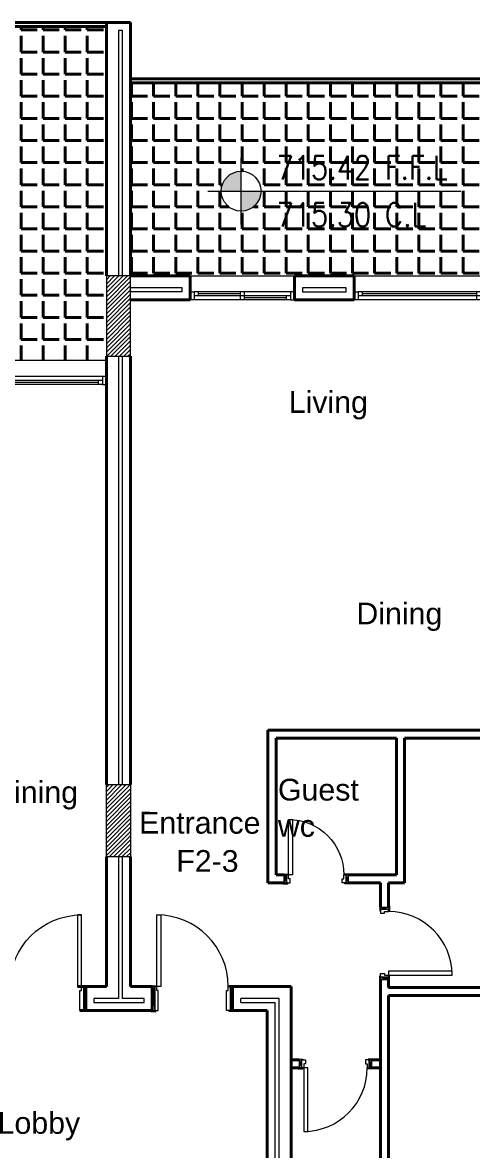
# Model space of a CAD drawing. Header units: metres. Extents: x -322116 to -321123, y -26723 to -26468.
# Drawn here: x -321454.46 to -321448.86, y -26548.68 to -26534.66 of the extents above; entities that cross this region are included whole.
import ezdxf

# ---------------------------------------------------------------- set-up
doc = ezdxf.new("R2010")
doc.units = ezdxf.units.M
doc.header["$LTSCALE"] = 7
doc.header["$MEASUREMENT"] = 0
doc.linetypes.add('Hidden', pattern=[9.525, 6.35, -3.175])
for name, color, linetype, lineweight in [('1363TRXX-AS003$0$A-FLOR-IDEN', 4, 'Continuous', 18), ('A--GLAZ', 132, 'Continuous', 5), ('A-ANNO-TXT3', 6, 'Continuous', 30), ('A-DOOR', 134, 'Continuous', 18), ('A-FLOR-HIDN', 9, 'Hidden', 13), ('A-WALL-BLWO', 7, 'Continuous', 40), ('L-Structure', 5, 'Continuous', 15), ('PATT-CONC', 8, 'Continuous', 9), ('XREF-W09-A-ELEV04$0$A--SECT-TILE', 32, 'Continuous', 5)]:
    doc.layers.add(name, color=color, linetype=linetype, lineweight=lineweight)
doc.styles.add('1363TRXX-AS003$0$EG_SIMPLEX', font='SIMPLEX.shx')
doc.styles.get("Standard").update_dxf_attribs({"font": 'romans.shx', "height": 0.5})
pattern_1 = [(0, (-65, 0), (0, 0.275), [0.2, -0.075]), (90, (-65, 0), (-0.275, 0), [0.2, -0.075])]

# ---------------------------------------------------------------- blocks, each defined once
blk = doc.blocks.new('*U575')
for p, q in [((-200, 0), (-170, -300)), ((-200, -300), (-170, 0)), ((800, 0), (770, -300)), ((800, -300), (770, 0))]:
    blk.add_line(p, q)
for points in [[(-95, 890), (-95, 0), (-145, 0), (-145, 890)], [(-215, 10), (-155, 10), (-155, 0), (-215, 0)], [(-170, -300), (-200, -300), (-200, 0), (-170, 0)], [(-145, 0), (-170, 0), (-170, -300), (-125, -300), (-125, -50), (-145, -50), (-145, 0)], [(745, 0), (770, 0), (770, -300), (725, -300), (725, -50), (745, -50), (745, 0)], [(815, 10), (755, 10), (755, 0), (815, 0)], [(770, -300), (800, -300), (800, 0), (770, 0)], [(-215, -310), (-155, -310), (-155, -300), (-215, -300)], [(815, -310), (755, -310), (755, -300), (815, -300)]]:
    blk.add_lwpolyline(points, close=True)
blk.add_arc((-145, 0), 890, 0, 90)
blk = doc.blocks.new('*U44')
for p, q in [((50, 100), (3050, 100)), ((50, 50), (3050, 50)), ((50, 0), (3050, 0)), ((100, 0), (100, 50)), ((100, 25), (1525, 25)), ((1525, 0), (1525, 100)), ((1575, 0), (1575, 100)), ((1575, 75), (3000, 75)), ((3000, 100), (3000, 50))]:
    blk.add_line(p, q)
for points in [[(0, 100), (50, 100), (50, 0), (0, 0)], [(3100, 100), (3050, 100), (3050, 0), (3100, 0)]]:
    blk.add_lwpolyline(points)
blk = doc.blocks.new('*U65')
for p, q in [((50, 100), (3450, 100)), ((50, 50), (3450, 50)), ((50, 0), (3450, 0)), ((100, 0), (100, 50)), ((100, 25), (1725, 25)), ((1725, 0), (1725, 100)), ((1775, 0), (1775, 100)), ((1775, 75), (3400, 75)), ((3400, 100), (3400, 50))]:
    blk.add_line(p, q)
for points in [[(0, 100), (50, 100), (50, 0), (0, 0)], [(3500, 100), (3450, 100), (3450, 0), (3500, 0)]]:
    blk.add_lwpolyline(points)
blk = doc.blocks.new('*U35')
for p, q in [((50, 100), (1250, 100)), ((50, 50), (1250, 50)), ((50, 0), (1250, 0)), ((100, 0), (100, 50)), ((100, 25), (625, 25)), ((625, 0), (625, 100)), ((675, 0), (675, 100)), ((675, 75), (1200, 75)), ((1200, 100), (1200, 50))]:
    blk.add_line(p, q)
for points in [[(0, 100), (50, 100), (50, 0), (0, 0)], [(1300, 100), (1250, 100), (1250, 0), (1300, 0)]]:
    blk.add_lwpolyline(points)
blk = doc.blocks.new('*U572')
for p, q in [((-350, -50), (-320, -150)), ((-350, -150), (-320, -50)), ((550, -50), (520, -150)), ((550, -150), (520, -50))]:
    blk.add_line(p, q)
for points in [[(445, 740), (445, -50), (495, -50), (495, 740)], [(-365, -40), (-305, -40), (-305, -50), (-365, -50)], [(-320, -150), (-350, -150), (-350, -50), (-320, -50)], [(-295, -50), (-320, -50), (-320, -150), (-275, -150), (-275, -100), (-295, -100), (-295, -50)], [(495, -50), (520, -50), (520, -150), (475, -150), (475, -100), (495, -100), (495, -50)], [(565, -40), (505, -40), (505, -50), (565, -50)], [(520, -150), (550, -150), (550, -50), (520, -50)], [(-365, -160), (-305, -160), (-305, -150), (-365, -150)], [(565, -160), (505, -160), (505, -150), (565, -150)]]:
    blk.add_lwpolyline(points, close=True)
blk.add_arc((495, -50), 790, 90, 180)
blk = doc.blocks.new('*U571')
for p, q in [((-250, -50), (-220, -150)), ((-250, -150), (-220, -50)), ((550, -50), (520, -150)), ((550, -150), (520, -50))]:
    blk.add_line(p, q)
for points in [[(445, 640), (445, -50), (495, -50), (495, 640)], [(-265, -40), (-205, -40), (-205, -50), (-265, -50)], [(-220, -150), (-250, -150), (-250, -50), (-220, -50)], [(-195, -50), (-220, -50), (-220, -150), (-175, -150), (-175, -100), (-195, -100), (-195, -50)], [(495, -50), (520, -50), (520, -150), (475, -150), (475, -100), (495, -100), (495, -50)], [(565, -40), (505, -40), (505, -50), (565, -50)], [(520, -150), (550, -150), (550, -50), (520, -50)], [(-265, -160), (-205, -160), (-205, -150), (-265, -150)], [(565, -160), (505, -160), (505, -150), (565, -150)]]:
    blk.add_lwpolyline(points, close=True)
blk.add_arc((495, -50), 690, 90, 180)
blk = doc.blocks.new('building')
at = {"layer": 'A-WALL-BLWO', "transparency": 33554636}
h = blk.add_hatch(dxfattribs=at)
h.set_pattern_fill('ANGLE', color=8)
h.set_pattern_definition(pattern_1)
h.paths.add_polyline_path([(-321713.4118, -26534.7081), (-321718.0118, -26534.7081), (-321718.0118, -26538.5081), (-321717.2118, -26538.5081), (-321716.9118, -26538.5081), (-321716.9118, -26538.8081), (-321716.9118, -26538.8581), (-321713.4118, -26538.8581), (-321713.4118, -26538.8081), (-321713.4118, -26538.8081), (-321713.4118, -26537.8081)])
h = blk.add_hatch(dxfattribs=at)
h.set_pattern_fill('ANGLE', color=8)
h.set_pattern_definition(pattern_1)
h.paths.add_polyline_path([(-321707.0287, -26535.4081), (-321713.1118, -26535.4081), (-321713.1118, -26537.8081), (-321712.3703, -26537.8081), (-321711.0703, -26537.8081), (-321710.3287, -26537.8081), (-321707.2287, -26537.8081), (-321707.0287, -26537.8081)])
h.paths.add_polyline_path([(-321711.4882, -26536.755, -1), (-321711.9843, -26536.755, -1)], flags=16)
h.paths.add_polyline_path([(-321710.5414, -26538.2627), (-321710.5414, -26537.6535), (-321710.9726, -26537.6535), (-321710.9726, -26538.2627)], flags=9)
h.paths.add_polyline_path([(-321710.4618, -26537.635), (-321709.5787, -26537.635), (-321709.5787, -26537.2037), (-321710.4618, -26537.2037)], flags=24)
h.paths.add_polyline_path([(-321712.1258, -26537.0246), (-321712.1258, -26536.1416), (-321712.5571, -26536.1416), (-321712.5571, -26537.0246)], flags=24)
h.paths.add_polyline_path([(-321713.5664, -26537.3806), (-321712.9572, -26537.3806), (-321712.9572, -26536.9494), (-321713.5664, -26536.9494)], flags=9)
h.paths.add_polyline_path([(-321708.9268, -26536.7677), (-321707.4499, -26536.7702), (-321707.4487, -26536.1298), (-321708.9256, -26536.1273)], flags=24)
h.paths.add_polyline_path([(-321711.3687, -26536.6815), (-321708.8774, -26536.6815), (-321708.8774, -26536.2405), (-321711.3687, -26536.2405)], flags=24)
h.paths.add_polyline_path([(-321711.3687, -26537.2695), (-321709.1749, -26537.2695), (-321709.1749, -26536.8285), (-321711.3687, -26536.8285)], flags=24)
at = {"layer": 'A-FLOR-HIDN', "linetype": 'ByBlock', "ltscale": 0.1}
for p, q in [((-321712.3703, -26537.8081), (-321711.0703, -26537.8081)), ((-321710.3287, -26537.8081), (-321707.2287, -26537.8081)), ((-321716.9118, -26538.8581), (-321713.4118, -26538.8581))]:
    blk.add_line(p, q, dxfattribs=at)
at = {"layer": 'A-WALL-BLWO', "color": 4}
for p, q in [((-321723.1118, -26534.6581), (-321713.4118, -26534.6581)), ((-321723.1118, -26534.7081), (-321713.4118, -26534.7081)), ((-321713.1118, -26535.3581), (-321707.0287, -26535.3581)), ((-321713.1118, -26535.4081), (-321707.0287, -26535.4081))]:
    blk.add_line(p, q, dxfattribs=at)
at = {"layer": 'A-WALL-BLWO'}
for p, q in [((-321713.1118, -26534.6581), (-321713.4118, -26534.6581)), ((-321713.4118, -26534.6581), (-321713.4118, -26537.8081)), ((-321712.3703, -26538.1081), (-321712.3703, -26537.8081)), ((-321711.0703, -26538.1081), (-321711.0703, -26537.8081)), ((-321710.3287, -26537.8081), (-321710.3287, -26538.1081)), ((-321712.3703, -26538.1081), (-321713.1118, -26538.1081)), ((-321710.3287, -26538.1081), (-321711.0703, -26538.1081)), ((-321713.4118, -26538.8081), (-321713.4118, -26544.1348)), ((-321713.1118, -26538.8081), (-321713.1118, -26544.1348)), ((-321707.2287, -26543.4581), (-321711.4018, -26543.4581)), ((-321711.4018, -26545.3581), (-321711.4018, -26543.4581)), ((-321711.3018, -26545.2581), (-321711.3018, -26543.5581)), ((-321709.8018, -26543.5581), (-321711.3018, -26543.5581)), ((-321709.8018, -26545.2581), (-321709.8018, -26543.5581)), ((-321706.9287, -26543.5581), (-321709.7018, -26543.5581)), ((-321709.7018, -26545.3581), (-321709.7018, -26543.5581)), ((-321713.4118, -26545.0348), (-321713.4118, -26546.6456)), ((-321713.1118, -26545.0348), (-321713.1118, -26546.6456)), ((-321711.2018, -26545.2581), (-321711.3018, -26545.2581)), ((-321709.8018, -26545.2581), (-321710.4018, -26545.2581)), ((-321711.2018, -26545.3581), (-321711.4018, -26545.3581)), ((-321710.0018, -26545.3581), (-321710.4018, -26545.3581)), ((-321710.0018, -26545.6581), (-321710.0018, -26545.3581)), ((-321709.7018, -26545.3581), (-321709.9018, -26545.3581)), ((-321709.9018, -26545.6581, 0), (-321709.9018, -26545.3581)), ((-321713.7724, -26546.6456), (-321713.4118, -26546.6456, 0)), ((-321713.6674, -26546.9456, 0), (-321713.6674, -26546.6456, 0)), ((-321713.1118, -26546.6456), (-321712.8416, -26546.6456)), ((-321712.8416, -26546.9456, 0), (-321712.8416, -26546.6456, 0)), ((-321711.8416, -26546.9456, 0), (-321711.8416, -26546.6456, 0)), ((-321711.8416, -26546.6456), (-321711.1118, -26546.6456)), ((-321711.1118, -26550.0581), (-321711.1118, -26546.6456)), ((-321710.0018, -26548.9581), (-321710.0018, -26546.5581)), ((-321709.9018, -26546.6581), (-321709.9018, -26546.5581)), ((-321706.1018, -26546.6581), (-321709.9018, -26546.6581)), ((-321706.1018, -26546.7581), (-321709.9018, -26546.7581)), ((-321709.9018, -26546.7581), (-321709.9018, -26548.9581)), ((-321713.7424, -26546.9456), (-321712.8416, -26546.9456)), ((-321711.8416, -26546.9456), (-321711.4118, -26546.9456)), ((-321711.4118, -26549.7581), (-321711.4118, -26546.9456)), ((-321711.1118, -26547.5581), (-321711.0118, -26547.5581)), ((-321711.1118, -26547.6581), (-321711.0118, -26547.6581)), ((-321710.1118, -26547.5581), (-321710.0018, -26547.5581)), ((-321710.1118, -26547.6581), (-321710.0018, -26547.6581))]:
    blk.add_line(p, q, dxfattribs=at)
for points in [[(-321712.3703, -26537.8081), (-321713.1118, -26537.8081), (-321713.1118, -26534.6581)], [(-321710.3287, -26537.8081), (-321711.0703, -26537.8081)]]:
    blk.add_lwpolyline(points, dxfattribs=at)
at = {"layer": 'XREF-W09-A-ELEV04$0$A--SECT-TILE'}
for p, q in [((-321713.2618, -26534.7581), (-321713.2618, -26537.8081)), ((-321712.4703, -26538.0081), (-321712.4703, -26537.9581)), ((-321712.4703, -26538.0081), (-321713.1118, -26538.0081)), ((-321711.7416, -26546.8456, 0), (-321711.7416, -26546.7956, 0)), ((-321711.7416, -26546.8456), (-321711.3118, -26546.8456)), ((-321711.3118, -26549.8581), (-321711.3118, -26546.8456))]:
    blk.add_line(p, q, dxfattribs=at)
for points in [[(-321713.2118, -26537.8081), (-321713.2118, -26534.7581), (-321713.2618, -26534.7581)], [(-321712.4703, -26537.9581), (-321713.1118, -26537.9581)], [(-321713.2618, -26538.8081), (-321713.2618, -26544.1348)], [(-321713.2118, -26544.1348), (-321713.2118, -26538.8081)], [(-321713.2618, -26545.0348), (-321713.2618, -26546.7956), (-321713.5674, -26546.7956), (-321713.5674, -26546.8456), (-321712.9416, -26546.8456)], [(-321712.9416, -26546.8456), (-321712.9416, -26546.7956), (-321713.2118, -26546.7956), (-321713.2118, -26545.0348)]]:
    blk.add_lwpolyline(points, dxfattribs=at)
blk.add_lwpolyline([(-321710.4287, -26537.9581), (-321710.9703, -26537.9581), (-321710.9703, -26538.0081), (-321710.4287, -26538.0081)], close=True, dxfattribs=at)
at = {"layer": 'XREF-W09-A-ELEV04$0$A--SECT-TILE', "elevation": 0}
blk.add_lwpolyline([(-321714.4518, -26554.0198), (-321714.4518, -26549.9081), (-321711.2618, -26549.9081), (-321711.2618, -26546.7956), (-321711.7416, -26546.7956)], dxfattribs=at)
at = {"layer": 'A--GLAZ', "xscale": -0.001, "yscale": 0.001, "zscale": 0.001}
for name, p in [('*U35', (-321711.0703, -26538.1081)), ('*U44', (-321707.2287, -26538.1081)), ('*U65', (-321713.4118, -26539.1581))]:
    blk.add_blockref(name, p, dxfattribs=at)
at = {"layer": 'A-DOOR', "extrusion": (-1.49774e-07, 5.54664e-07, -1), "xscale": 0.0010000000000001, "yscale": 0.0010000000000001, "zscale": -0.001, "rotation": 359.9999999999952}
blk.add_blockref('*U571', (321710.6518, -26545.2081, 0.0335), dxfattribs=at)
at = {"layer": 'A-DOOR', "extrusion": (-5.54664e-07, 1.49774e-07, 1), "xscale": 0.0010000000000001, "yscale": 0.0010000000000001, "zscale": 0.0010000000000001, "rotation": 270}
blk.add_blockref('*U572', (-321709.8518, -26546.0081, 0.1745), dxfattribs=at)
at = {"layer": 'A-DOOR', "extrusion": (-5.54664e-07, 1.49774e-07, -1), "xscale": 0.001, "yscale": 0.001, "zscale": -0.001, "rotation": 359.9999999999952}
blk.add_blockref('*U575', (321713.8674, -26546.6456, 0.1745), dxfattribs=at)
at = {"layer": 'A-DOOR', "extrusion": (-5.54664e-07, -1.49774e-07, 1), "xscale": 0.001, "yscale": 0.001, "zscale": 0.001, "rotation": 359.9999999999952}
blk.add_blockref('*U575', (-321712.6416, -26546.6456, 0.1824), dxfattribs=at)
at = {"layer": 'A-DOOR', "extrusion": (1.49774e-07, 5.54664e-07, 1), "xscale": 0.0010000000000001, "yscale": 0.0010000000000001, "zscale": 0.0010000000000001, "rotation": 179.9999999999952}
blk.add_blockref('*U572', (-321710.4618, -26547.7081, -0.0629), dxfattribs=at)
at = {"layer": 'A-ANNO-TXT3', "lineweight": 5, "insert": (-321711.1436, -26539.2417, 0), "char_height": 0.27, "width": 5.925218, "attachment_point": 1, "rotation": 359.90083}
blk.add_mtext('\\A1;{\\fArial Unicode MS|b0|i0|c0|p34;Living\\P}', dxfattribs=at)
at = {"layer": 'A-ANNO-TXT3', "lineweight": 5, "char_height": 0.27, "attachment_point": 1, "rotation": 359.90083}
for s, width, heights, insert in [('\\A1;{\\fArial Unicode MS|b0|i0|c0|p34;Dining}', 1.423931, [0.4674], (-321710.3017, -26541.8718, 0)), ('\\A1;{\\fArial Unicode MS|b0|i0|c0|p34;Dining}', 1.423931, [0.4674], (-321714.8339, -26544.0923, 0)), ('\\A1;{\\fArial Unicode MS|b0|i0|c0|p34;Guest \\Pwc}', 2.566172, [1.9732], (-321711.2778, -26544.0624, 0)), ('\\A1;{\\fArial Unicode MS|b0|i0|c0|p34;Entrance}', 1.423931, [0.4674], (-321713.0048, -26544.4732, 0)), ('\\A1;{\\fArial Unicode MS|b0|i0|c0|p34;Lobby}', 1.423931, [0.4674], (-321714.7659, -26548.2065))]:
    blk.add_mtext_dynamic_manual_height_columns(s, width=width, gutter_width=3.0774, heights=heights, dxfattribs=dict(at, insert=insert))
blk = doc.blocks.new('block')
at = {"layer": 'PATT-CONC', "transparency": 33554610}
h = blk.add_hatch(dxfattribs=at)
h.set_pattern_fill('ANSI31', color=8, scale=0.3)
h.set_pattern_definition([(45, (195, 0), (-0.0265165042945, 0.0265165042945), [])])
h.paths.add_polyline_path([(-321663.329, -26546.458), (-321663.329, -26546.758), (-321664.229, -26546.758), (-321664.229, -26546.458)])
h.paths.add_polyline_path([(-321642.229, -26538.808), (-321641.929, -26538.808), (-321641.929, -26537.808), (-321642.229, -26537.808)])
h.paths.add_polyline_path([(-321648.412, -26538.808), (-321648.112, -26538.808), (-321648.112, -26537.808), (-321648.412, -26537.808)])
h.paths.add_polyline_path([(-321652.212, -26539.308), (-321651.912, -26539.308), (-321651.912, -26538.508), (-321652.212, -26538.508)])
h.paths.add_polyline_path([(-321658.412, -26538.808), (-321658.112, -26538.808), (-321658.112, -26537.808), (-321658.412, -26537.808)])
h.paths.add_polyline_path([(-321658.412, -26547.358), (-321658.112, -26547.358), (-321658.112, -26548.258), (-321658.412, -26548.258)])
h.paths.add_polyline_path([(-321648.413, -26544.135), (-321648.113, -26544.135), (-321648.113, -26545.035), (-321648.413, -26545.035)])
h.paths.add_polyline_path([(-321664.612, -26538.708), (-321664.312, -26538.708), (-321664.312, -26537.808), (-321664.612, -26537.808)])
h.paths.add_polyline_path([(-321640.802, -26544.135), (-321641.102, -26544.135), (-321641.102, -26545.035), (-321640.802, -26545.035)])
h.paths.add_polyline_path([(-321651.912, -26547.958), (-321652.856, -26547.958), (-321652.856, -26548.258), (-321651.912, -26548.258)])
at = {"layer": 'L-Structure'}
blk.add_lwpolyline([(-321648.412, -26538.808), (-321648.112, -26538.808), (-321648.112, -26537.808), (-321648.412, -26537.808), (-321648.412, -26538.808)], dxfattribs=at)
blk.add_lwpolyline([(-321648.413, -26544.135), (-321648.113, -26544.135), (-321648.113, -26545.035), (-321648.413, -26545.035)], close=True, dxfattribs=at)
blk = doc.blocks.new('1363TRXX-AS003$0$TAG-LEV-PL1')
h = blk.add_hatch(color=256)
h.paths.add_polyline_path([(0, 168.7, 0.414214), (-168.8, 0), (0, 0)])
h.paths.add_polyline_path([(168.7, 0), (0, 0), (0, -168.8, 0.414214)])
for p, q in [((0, -281.3), (0, 281.3)), ((-281.3, 0), (1859, 0))]:
    blk.add_line(p, q)
blk.add_circle((0, 0), 168.7)
at = {"style": '1363TRXX-AS003$0$EG_SIMPLEX', "width": 0.85}
for tag, p in [('F.F.L.', (450, 150)), ('C.L.', (450, -450))]:
    blk.add_attdef(tag, p, '', height=300, dxfattribs=at)

msp = doc.modelspace()

# ---------------------------------------------------------------- block references
at = {"layer": '1363TRXX-AS003$0$A-FLOR-IDEN'}
ref = msp.add_blockref('1363TRXX-AS003$0$TAG-LEV-PL1', (-321451.7362, -26536.755), dxfattribs=dict(at, xscale=0.0014700000362087, yscale=0.0014700000362087, zscale=0.0014700000362087))
ref.add_attrib('C.L.', '715.30 C.L', (-321451.2952, -26537.196), dxfattribs={"layer": '0', "height": 0.294, "rotation": 360, "style": '1363TRXX-AS003$0$EG_SIMPLEX', "width": 0.85})
ref.add_attrib('F.F.L.', '715.42 F.F.L', (-321451.2952, -26536.608), dxfattribs={"layer": '0', "height": 0.294, "rotation": 360, "style": '1363TRXX-AS003$0$EG_SIMPLEX', "width": 0.85})
at = {"layer": 'A-WALL-BLWO'}
for name, p in [('building', (260, 0)), ('block', (195, 0))]:
    msp.add_blockref(name, p, dxfattribs=at)

# ---------------------------------------------------------------- texts
at = {"layer": 'A-ANNO-TXT3', "lineweight": 5, "insert": (-321452.5426, -26544.9487), "char_height": 0.27, "attachment_point": 1, "rotation": 359.90083}
msp.add_mtext_dynamic_manual_height_columns('\\A1;{\\fArial Unicode MS|b0|i0|c0|p34;F2-3}', width=4.735794, gutter_width=3.0774, heights=[1.9622], dxfattribs=at)

doc.saveas('drawing.dxf')
